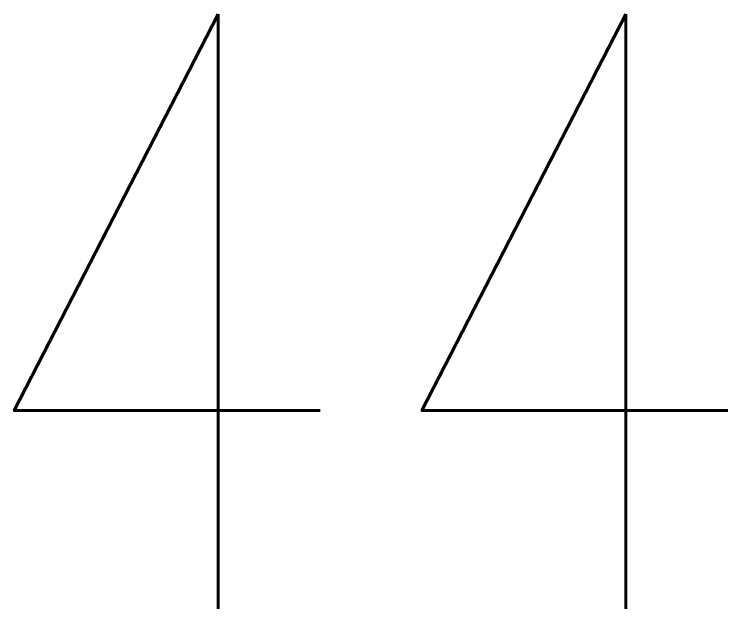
# Model space of a CAD drawing. Header units: inches. Extents: x 18.7 to 39.4, y 4.3 to 20.5.
# Drawn here: x 37.8648 to 38.0898, y 13.6386 to 13.8261 of the extents above; entities that cross this region are included whole.
import ezdxf
from ezdxf.enums import TextEntityAlignment as Align

# ---------------------------------------------------------------- set-up
doc = ezdxf.new("R2010")
doc.units = ezdxf.units.IN
doc.header["$MEASUREMENT"] = 0
doc.layers.add('WIREFIXED', color=7, linetype='Continuous')
doc.styles.add('WD', font='romans.shx')

# ---------------------------------------------------------------- blocks, each defined once
blk = doc.blocks.new('WD_WNH')
at = {"linetype": 'Continuous', "style": 'WD', "width": 0.8}
blk.add_attdef('WIRENO', text='', height=0.125, dxfattribs=at).set_placement((0, 0.0625), align=Align.CENTER)
at = {"style": 'WD', "flags": 1}
for tag, p in [('W01USER', (0, 0.07812)), ('W02USER', (0, 0.07031)), ('W03USER', (0, 0.0625)), ('W04USER', (0, 0.05469)), ('W05USER', (0, 0.04688)), ('W06USER', (0, 0.03906)), ('W07USER', (0, 0.03125)), ('W08USER', (0, 0.02344)), ('W09USER', (0, 0.01562)), ('W10USER', (0, 0.00781))]:
    blk.add_attdef(tag, text='', height=0.005, dxfattribs=at).set_placement(p, align=Align.CENTER)

msp = doc.modelspace()

# ---------------------------------------------------------------- block references
at = {"layer": 'WIREFIXED'}
ref = msp.add_blockref('WD_WNH', (37.95635, 13.43521), dxfattribs=dict(at, xscale=1.5, yscale=1.5, zscale=1.5))
ref.add_attrib('WIRENOF', '44', dxfattribs={"linetype": 'Continuous', "height": 0.1875, "style": 'WD', "width": 0.8}).set_placement((37.97413, 13.58233), align=Align.BOTTOM_CENTER)

doc.saveas('drawing.dxf')
